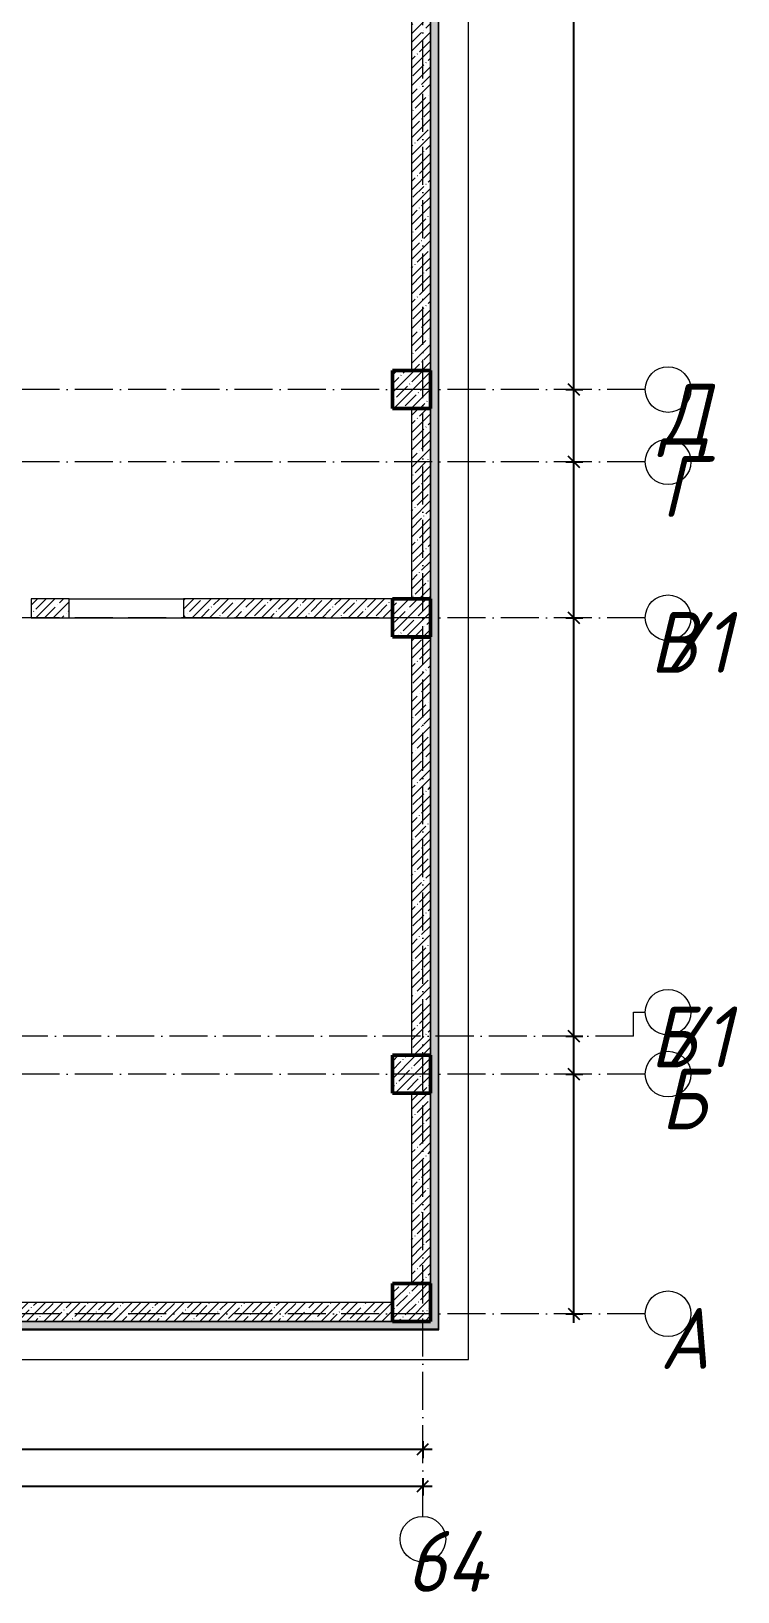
# Model space of a CAD drawing. Header units: millimetres. Extents: x -356862 to 418287, y 0 to 839748.
# Drawn here: x -254752 to -245459, y 453542 to 474058 of the extents above; entities that cross this region are included whole.
import ezdxf

# ---------------------------------------------------------------- set-up
doc = ezdxf.new("R2010")
doc.units = ezdxf.units.MM
doc.linetypes.add('50_200_ШТРИХ_1Т_ш5_п1_п1_', pattern=[700, 500, -100, 0, -100])
for name, color, linetype, lineweight in [('A-____-____-DIMS', 7, 'Continuous', 9), ('A-DOOR-____-OTLN', 7, 'Continuous', 9), ('A-FLOR-____-OTLN', 7, 'Continuous', 9), ('A-WALL-____-MCUT', 7, 'Continuous', 13), ('A-WALL-____-MCUT-1', 7, 'Continuous', 9), ('A-WALL-____-MCUT-3', 7, 'Continuous', 9), ('A-WALL-____-PATT-1', 7, 'Continuous', 9), ('A-WALL-FNSH-MCUT-1', 7, 'Continuous', 9), ('S-COLS-____-MCUT', 7, 'Continuous', 50), ('S-COLS-____-OTLN', 7, 'Continuous', 9), ('S-GRID-____-IDEN', 7, 'Continuous', 9), ('S-GRID-____-OTLN', 7, 'Continuous', 9), ('S-GRID-____-OTLN-1', 7, '50_200_ШТРИХ_1Т_ш5_п1_п1_', 9)]:
    doc.layers.add(name, color=color, linetype=linetype, lineweight=lineweight)
doc.layers.add('A-DOOR-____-OTLN-1', color=7, linetype='Continuous', lineweight=9, true_color=0xffffff)
doc.styles.add('ISOCPEUR_I', font='isocpeui.ttf', dxfattribs={"width": 0.9, "height": 2.5})
doc.dimstyles.new('ISO-2_5_0_9К_БОЛЬШОЙ_ОСИ', dxfattribs={"dimscale": 304.8, "dimtxt": 248.995294, "dimasz": 0.492126, "dimexe": 0.393701, "dimexo": 0, "dimgap": 0, "dimtad": 1, "dimdec": 0, "dimzin": 0, "dimdsep": 46, "dimtxsty": 'ISOCPEUR_I', "dimblk1": 'OBLIQUE', "dimblk2": 'OBLIQUE', "dimsah": 1, "dimcen": 0.09, "dimdle": 0.393701, "dimazin": 0, "dimtfac": 1, "dimtdec": 4, "dimtix": 1, "dimtmove": 0, "dimatfit": 3, "dimfxl": 1, "dimtvp": 1, "dimtolj": 1, "dimtzin": 0, "dimarcsym": 2})
pattern_1 = [(45, (-350751.34, 459015.94), (-114.04925, 114.04925), []), (45, (-350637.3, 459015.94), (-114.04925, 114.04925), [201.612, -40.322, 3.353, -36.97])]
pattern_2 = [(0, (-350751.34, 459015.94), (120.968, 69.841), [80.645, -161.29]), (120, (-350751.34, 459015.94), (-120.96808, 69.84086), [80.645, -161.29]), (60, (-350751.34, 459015.94), (-8e-05, 139.68186), [0, -161.29, 80.645, 0])]

# ---------------------------------------------------------------- blocks, each defined once
blk = doc.blocks.new('BSC_Колонна _Прямоугольная - 500х500-V26-АР1_Кладочный план подвала в осях 1-64_А-ГГ')
at = {"layer": 'S-COLS-____-OTLN'}
h = blk.add_hatch(dxfattribs=at)
h.set_pattern_fill('FP_37', color=256, style=0, pattern_type=2)
h.set_pattern_definition([(45, (-101000, 1668.96), (-114.04925, 114.04925), []), (45, (-100885.95, 1668.96), (-114.04925, 114.04925), [201.613, -40.323, 3.353, -36.97])])
h.paths.add_polyline_path([(-250, -250), (250, -250), (250, 250), (-250, 250)], flags=0)
at = {"layer": 'S-COLS-____-MCUT'}
for p, q in [((250, 250), (-250, 250)), ((-250, 250), (-250, -250)), ((250, -250), (250, 250)), ((-250, -250), (250, -250))]:
    blk.add_line(p, q, dxfattribs=at)
blk = doc.blocks.new('BSC_Колонна _Прямоугольная - 500х500-V28-АР1_Кладочный план подвала в осях 1-64_А-ГГ')
at = {"layer": 'S-COLS-____-OTLN'}
h = blk.add_hatch(dxfattribs=at)
h.set_pattern_fill('FP_39', color=256, style=0, pattern_type=2)
h.set_pattern_definition([(45, (-101000, -7331.04), (-114.04925, 114.04925), []), (45, (-100885.95, -7331.04), (-114.04925, 114.04925), [201.613, -40.323, 3.353, -36.97])])
h.paths.add_polyline_path([(-250, -250), (250, -250), (250, 250), (-250, 250)], flags=0)
at = {"layer": 'S-COLS-____-MCUT'}
for p, q in [((250, 250), (-250, 250)), ((-250, 250), (-250, -250)), ((250, -250), (250, 250)), ((-250, -250), (250, -250))]:
    blk.add_line(p, q, dxfattribs=at)
blk = doc.blocks.new('BSC_Колонна _Прямоугольная - 500х500-V81-АР1_Кладочный план подвала в осях 1-64_А-ГГ')
at = {"layer": 'S-COLS-____-OTLN'}
h = blk.add_hatch(dxfattribs=at)
h.set_pattern_fill('FP_93', color=256, style=0, pattern_type=2)
h.set_pattern_definition([(45, (-101000, -10331.04), (-114.04925, 114.04925), []), (45, (-100885.95, -10331.04), (-114.04925, 114.04925), [201.613, -40.323, 3.353, -36.97])])
h.paths.add_polyline_path([(-250, -250), (250, -250), (250, 250), (-250, 250)], flags=0)
at = {"layer": 'S-COLS-____-MCUT'}
for p, q in [((250, 250), (-250, 250)), ((-250, 250), (-250, -250)), ((250, -250), (250, 250)), ((-250, -250), (250, -250))]:
    blk.add_line(p, q, dxfattribs=at)
blk = doc.blocks.new('BSC_Колонна _Прямоугольная - 500х500-V83-АР1_Кладочный план подвала в осях 1-64_А-ГГ')
at = {"layer": 'S-COLS-____-OTLN'}
h = blk.add_hatch(dxfattribs=at)
h.set_pattern_fill('FP_95', color=256, style=0, pattern_type=2)
h.set_pattern_definition([(45, (-101000, -1331.04), (-114.04925, 114.04925), []), (45, (-100885.95, -1331.04), (-114.04925, 114.04925), [201.613, -40.323, 3.353, -36.97])])
h.paths.add_polyline_path([(-250, -250), (250, -250), (250, 250), (-250, 250)], flags=0)
at = {"layer": 'S-COLS-____-MCUT'}
for p, q in [((250, 250), (-250, 250)), ((-250, 250), (-250, -250)), ((250, -250), (250, 250)), ((-250, -250), (250, -250))]:
    blk.add_line(p, q, dxfattribs=at)
blk = doc.blocks.new('Проем_Дверь_Прямоугольный - 1500х2200h_проемы без заполнения-26839827-АР1_Кладочный план подвала в осях 1-64_А-ГГ')
at = {"layer": 'A-DOOR-____-OTLN-1'}
for p, q in [((750, 125), (-750, 125)), ((750, -125), (-750, -125))]:
    blk.add_line(p, q, dxfattribs=at)
blk = doc.blocks.new('Ось сетки - Круг_Ø6_00__ISO-2_5_0_9K_-25732049-АР1_Кладочный план подвала в осях 1-64_А-ГГ')
at = {"layer": 'S-GRID-____-IDEN'}
blk.add_circle((0, 0), 3, dxfattribs=at)
blk = doc.blocks.new('_Oblique')
at = {"color": 0, "linetype": 'ByBlock', "lineweight": -2}
blk.add_line((-0.5, -0.5), (0.5, 0.5), dxfattribs=at)
blk = doc.blocks.new('*D8128')
at = {"layer": 'A-____-____-DIMS', "color": 0, "lineweight": -2, "transparency": 16777216}
for p, q in [((-257401, 455523), (-257401, 455297)), ((-249601, 455523), (-249601, 455297)), ((-257521, 455417), (-249481, 455417))]:
    blk.add_line(p, q, dxfattribs=at)
at = {"layer": 'Defpoints', "color": 0, "transparency": 16777216}
for p in [(-257401, 455523), (-249601, 455523), (-249601, 455417)]:
    blk.add_point(p, dxfattribs=at)
at = {"layer": 'A-____-____-DIMS', "color": 0, "lineweight": -2, "transparency": 16777216, "xscale": 150, "yscale": 150, "zscale": 150, "rotation": 180}
blk.add_blockref('_Oblique', (-257401, 455417), dxfattribs=at)
at = {"layer": 'A-____-____-DIMS', "color": 0, "lineweight": -2, "transparency": 16777216, "xscale": 150, "yscale": 150, "zscale": 150}
blk.add_blockref('_Oblique', (-249601, 455417), dxfattribs=at)
at = {"layer": 'A-____-____-DIMS', "color": 0, "transparency": 16777216, "insert": (-253501, 455419), "char_height": 2.5, "width": 758.48, "attachment_point": 5, "style": 'ISOCPEUR_I'}
blk.add_mtext('\\A1;7800', dxfattribs=at)
blk = doc.blocks.new('*D8129')
at = {"layer": 'A-____-____-DIMS', "color": 0, "lineweight": -2, "transparency": 16777216}
for p, q in [((-353101, 455035), (-353101, 454809)), ((-249601, 455035), (-249601, 454809)), ((-353221, 454929), (-249481, 454929))]:
    blk.add_line(p, q, dxfattribs=at)
at = {"layer": 'Defpoints', "color": 0, "transparency": 16777216}
for p in [(-353101, 455035), (-249601, 455035), (-249601, 454929)]:
    blk.add_point(p, dxfattribs=at)
at = {"layer": 'A-____-____-DIMS', "color": 0, "lineweight": -2, "transparency": 16777216, "xscale": 150, "yscale": 150, "zscale": 150, "rotation": 180}
blk.add_blockref('_Oblique', (-353101, 454929), dxfattribs=at)
at = {"layer": 'A-____-____-DIMS', "color": 0, "lineweight": -2, "transparency": 16777216, "xscale": 150, "yscale": 150, "zscale": 150}
blk.add_blockref('_Oblique', (-249601, 454929), dxfattribs=at)
at = {"layer": 'A-____-____-DIMS', "color": 0, "transparency": 16777216, "insert": (-301351, 454930), "char_height": 2.5, "width": 1080.26, "attachment_point": 5, "style": 'ISOCPEUR_I'}
blk.add_mtext('\\A1;103500', dxfattribs=at)
blk = doc.blocks.new('*D8130')
at = {"layer": 'A-____-____-DIMS', "color": 0, "lineweight": -2, "transparency": 16777216}
for p, q in [((-247617, 457077), (-247617, 460467)), ((-247723, 460347), (-247497, 460347)), ((-247723, 457197), (-247497, 457197))]:
    blk.add_line(p, q, dxfattribs=at)
at = {"layer": 'Defpoints', "color": 0, "transparency": 16777216}
for p in [(-247723, 460347), (-247617, 460347), (-247723, 457197)]:
    blk.add_point(p, dxfattribs=at)
at = {"layer": 'A-____-____-DIMS', "color": 0, "lineweight": -2, "transparency": 16777216, "xscale": 150, "yscale": 150, "zscale": 150}
for p, rotation in [((-247617, 460347), 90), ((-247617, 457197), 270)]:
    blk.add_blockref('_Oblique', p, dxfattribs=dict(at, rotation=rotation))
at = {"layer": 'A-____-____-DIMS', "color": 0, "transparency": 16777216, "insert": (-247618, 458772), "char_height": 2.5, "width": 701.02, "attachment_point": 5, "rotation": 90, "style": 'ISOCPEUR_I'}
blk.add_mtext('\\A1;3150', dxfattribs=at)
blk = doc.blocks.new('*D8131')
at = {"layer": 'A-____-____-DIMS', "color": 0, "lineweight": -2, "transparency": 16777216}
for p, q in [((-247723, 460847), (-247497, 460847)), ((-247617, 460227), (-247617, 460967)), ((-247723, 460347), (-247497, 460347))]:
    blk.add_line(p, q, dxfattribs=at)
at = {"layer": 'Defpoints', "color": 0, "transparency": 16777216}
for p in [(-247723, 460847), (-247617, 460847), (-247723, 460347)]:
    blk.add_point(p, dxfattribs=at)
at = {"layer": 'A-____-____-DIMS', "color": 0, "lineweight": -2, "transparency": 16777216, "xscale": 150, "yscale": 150, "zscale": 150}
for p, rotation in [((-247617, 460847), 90), ((-247617, 460347), 270)]:
    blk.add_blockref('_Oblique', p, dxfattribs=dict(at, rotation=rotation))
at = {"layer": 'A-____-____-DIMS', "color": 0, "transparency": 16777216, "insert": (-247618, 460597), "char_height": 2.5, "width": 568.86, "attachment_point": 5, "rotation": 90, "style": 'ISOCPEUR_I'}
blk.add_mtext('\\A1;500', dxfattribs=at)
blk = doc.blocks.new('*D8132')
at = {"layer": 'A-____-____-DIMS', "color": 0, "lineweight": -2, "transparency": 16777216}
for p, q in [((-247723, 466347), (-247497, 466347)), ((-247617, 460727), (-247617, 466467)), ((-247723, 460847), (-247497, 460847))]:
    blk.add_line(p, q, dxfattribs=at)
at = {"layer": 'Defpoints', "color": 0, "transparency": 16777216}
for p in [(-247723, 466347), (-247617, 466347), (-247723, 460847)]:
    blk.add_point(p, dxfattribs=at)
at = {"layer": 'A-____-____-DIMS', "color": 0, "lineweight": -2, "transparency": 16777216, "xscale": 150, "yscale": 150, "zscale": 150}
for p, rotation in [((-247617, 466347), 90), ((-247617, 460847), 270)]:
    blk.add_blockref('_Oblique', p, dxfattribs=dict(at, rotation=rotation))
at = {"layer": 'A-____-____-DIMS', "color": 0, "transparency": 16777216, "insert": (-247618, 463597), "char_height": 2.5, "width": 758.48, "attachment_point": 5, "rotation": 90, "style": 'ISOCPEUR_I'}
blk.add_mtext('\\A1;5500', dxfattribs=at)
blk = doc.blocks.new('*D8133')
at = {"layer": 'A-____-____-DIMS', "color": 0, "lineweight": -2, "transparency": 16777216}
for p, q in [((-247723, 468397), (-247497, 468397)), ((-247617, 466227), (-247617, 468517)), ((-247723, 466347), (-247497, 466347))]:
    blk.add_line(p, q, dxfattribs=at)
at = {"layer": 'Defpoints', "color": 0, "transparency": 16777216}
for p in [(-247723, 468397), (-247617, 468397), (-247723, 466347)]:
    blk.add_point(p, dxfattribs=at)
at = {"layer": 'A-____-____-DIMS', "color": 0, "lineweight": -2, "transparency": 16777216, "xscale": 150, "yscale": 150, "zscale": 150}
for p, rotation in [((-247617, 468397), 90), ((-247617, 466347), 270)]:
    blk.add_blockref('_Oblique', p, dxfattribs=dict(at, rotation=rotation))
at = {"layer": 'A-____-____-DIMS', "color": 0, "transparency": 16777216, "insert": (-247618, 467372), "char_height": 2.5, "width": 758.48, "attachment_point": 5, "rotation": 90, "style": 'ISOCPEUR_I'}
blk.add_mtext('\\A1;2050', dxfattribs=at)
blk = doc.blocks.new('*D8134')
at = {"layer": 'A-____-____-DIMS', "color": 0, "lineweight": -2, "transparency": 16777216}
for p, q in [((-247617, 468277), (-247617, 469467)), ((-247723, 469347), (-247497, 469347)), ((-247723, 468397), (-247497, 468397))]:
    blk.add_line(p, q, dxfattribs=at)
at = {"layer": 'Defpoints', "color": 0, "transparency": 16777216}
for p in [(-247723, 469347), (-247617, 469347), (-247723, 468397)]:
    blk.add_point(p, dxfattribs=at)
at = {"layer": 'A-____-____-DIMS', "color": 0, "lineweight": -2, "transparency": 16777216, "xscale": 150, "yscale": 150, "zscale": 150}
for p, rotation in [((-247617, 469347), 90), ((-247617, 468397), 270)]:
    blk.add_blockref('_Oblique', p, dxfattribs=dict(at, rotation=rotation))
at = {"layer": 'A-____-____-DIMS', "color": 0, "transparency": 16777216, "insert": (-247618, 468872), "char_height": 2.5, "width": 568.86, "attachment_point": 5, "rotation": 90, "style": 'ISOCPEUR_I'}
blk.add_mtext('\\A1;950', dxfattribs=at)
blk = doc.blocks.new('*D8135')
at = {"layer": 'A-____-____-DIMS', "color": 0, "lineweight": -2, "transparency": 16777216}
for p, q in [((-247723, 475347), (-247497, 475347)), ((-247617, 469227), (-247617, 475467)), ((-247723, 469347), (-247497, 469347))]:
    blk.add_line(p, q, dxfattribs=at)
at = {"layer": 'Defpoints', "color": 0, "transparency": 16777216}
for p in [(-247723, 475347), (-247617, 475347), (-247723, 469347)]:
    blk.add_point(p, dxfattribs=at)
at = {"layer": 'A-____-____-DIMS', "color": 0, "lineweight": -2, "transparency": 16777216, "xscale": 150, "yscale": 150, "zscale": 150}
for p, rotation in [((-247617, 475347), 90), ((-247617, 469347), 270)]:
    blk.add_blockref('_Oblique', p, dxfattribs=dict(at, rotation=rotation))
at = {"layer": 'A-____-____-DIMS', "color": 0, "transparency": 16777216, "insert": (-247618, 472347), "char_height": 2.5, "width": 758.48, "attachment_point": 5, "rotation": 90, "style": 'ISOCPEUR_I'}
blk.add_mtext('\\A1;6000', dxfattribs=at)

msp = doc.modelspace()

# ---------------------------------------------------------------- hatches: boundary and pattern name
at = {"layer": 'A-WALL-____-PATT-1'}
h = msp.add_hatch(dxfattribs=at)
h.set_pattern_fill('FP_91', color=256, style=0, pattern_type=2)
h.set_pattern_definition(pattern_2)
h.paths.add_polyline_path([(-249399.3432, 457094.983), (-249399.3432, 506517.1216), (-249499.3432, 506517.1216), (-249499.3432, 457094.983)], flags=0)
h = msp.add_hatch(dxfattribs=at)
h.set_pattern_fill('FP_1', color=256, style=0, pattern_type=2)
h.set_pattern_definition(pattern_1)
h.paths.add_polyline_path([(-249501.3432, 469596.983), (-249501.3432, 475096.983), (-249751.3432, 475096.983), (-249751.3432, 469596.983)], flags=0)
h = msp.add_hatch(dxfattribs=at)
h.set_pattern_fill('FP_1', color=256, style=0, pattern_type=2)
h.set_pattern_definition(pattern_1)
h.paths.add_polyline_path([(-249501.3432, 466076.983), (-249501.3432, 466096.983), (-249751.3432, 466096.983), (-249751.3432, 466076.983)], flags=0)
h.paths.add_polyline_path([(-249751.3432, 466596.983), (-249501.3432, 466596.983), (-249501.3432, 469096.983), (-249751.3432, 469096.983), (-249751.3432, 466630.7313)], flags=0)
h = msp.add_hatch(dxfattribs=at)
h.set_pattern_fill('FP_1', color=256, style=0, pattern_type=2)
h.set_pattern_definition(pattern_1)
h.paths.add_polyline_path([(-250001.3432, 466346.983), (-250001.3432, 466596.983), (-252751.3432, 466596.983), (-252751.3432, 466346.983), (-251786.5304, 466346.983)], flags=0)
h.paths.add_polyline_path([(-254251.3432, 466346.983), (-254251.3432, 466596.983), (-254752.2737, 466596.983), (-254752.2737, 466346.983)], flags=0)
h.paths.add_polyline_path([(-255852.2737, 466346.983), (-255852.2737, 466596.983), (-257001.3432, 466596.983), (-257001.3432, 466346.983)], flags=0)
h = msp.add_hatch(dxfattribs=at)
h.set_pattern_fill('FP_1', color=256, style=0, pattern_type=2)
h.set_pattern_definition(pattern_1)
h.paths.add_polyline_path([(-249751.3432, 460596.983), (-249501.3432, 460596.983), (-249501.3432, 466096.983), (-249751.3432, 466096.983)], flags=0)
h = msp.add_hatch(dxfattribs=at)
h.set_pattern_fill('FP_1', color=256, style=0, pattern_type=2)
h.set_pattern_definition(pattern_1)
h.paths.add_polyline_path([(-249501.3432, 457596.983), (-249501.3432, 460096.983), (-249751.3432, 460096.983), (-249751.3432, 457596.983)], flags=0)
h = msp.add_hatch(dxfattribs=at)
h.set_pattern_fill('FP_1', color=256, style=0, pattern_type=2)
h.set_pattern_definition(pattern_1)
h.paths.add_polyline_path([(-250001.3432, 457096.983), (-250001.3432, 457346.983), (-257001.3432, 457346.983), (-257001.3432, 457096.983), (-251786.5304, 457096.983)], flags=0)
h = msp.add_hatch(dxfattribs=at)
h.set_pattern_fill('FP_91', color=256, style=0, pattern_type=2)
h.set_pattern_definition(pattern_2)
h.paths.add_polyline_path([(-249399.3432, 456994.983), (-249399.3432, 457094.983), (-353203.3432, 457094.983), (-353203.3432, 456994.983), (-251786.5304, 456994.983)], flags=0)

# ---------------------------------------------------------------- linework, layer by layer
at = {"layer": 'A-FLOR-____-OTLN'}
for p, q in [((-249001.3432, 456596.983), (-249001.3432, 505796.983)), ((-278851.3432, 456596.983), (-249001.3432, 456596.983))]:
    msp.add_line(p, q, dxfattribs=at)
at = {"layer": 'A-WALL-____-MCUT'}
for p, q in [((-249399.3432, 506517.1216), (-249399.3432, 456994.983)), ((-249391.3432, 456986.983), (-249391.3432, 506517.1216)), ((-353311.3432, 456986.983), (-249391.3432, 456986.983)), ((-249399.3432, 456994.983), (-353303.3432, 456994.983))]:
    msp.add_line(p, q, dxfattribs=at)
at = {"layer": 'A-WALL-____-MCUT-1'}
for p, q in [((-249751.3432, 475096.983), (-249751.3432, 469596.983)), ((-249501.3432, 469596.983), (-249501.3432, 475096.983)), ((-249751.3432, 469096.983), (-249751.3432, 466596.983)), ((-249501.3432, 466596.983), (-249501.3432, 469096.983)), ((-254251.3432, 466596.983), (-254752.2737, 466596.983)), ((-254752.2737, 466596.983), (-254752.2737, 466346.983)), ((-254251.3432, 466346.983), (-254251.3432, 466596.983)), ((-250001.3432, 466596.983), (-252751.3432, 466596.983)), ((-252751.3432, 466596.983), (-252751.3432, 466346.983)), ((-254752.2737, 466346.983), (-254251.3432, 466346.983)), ((-252751.3432, 466346.983), (-250001.3432, 466346.983)), ((-249751.3432, 466096.983), (-249751.3432, 460596.983)), ((-249751.3432, 466076.983), (-249501.3432, 466076.983)), ((-249501.3432, 460596.983), (-249501.3432, 466096.983)), ((-249751.3432, 460096.983), (-249751.3432, 457596.983)), ((-249501.3432, 457596.983), (-249501.3432, 460096.983)), ((-250001.3432, 457346.983), (-257001.3432, 457346.983)), ((-257001.3432, 457096.983), (-250001.3432, 457096.983))]:
    msp.add_line(p, q, dxfattribs=at)
at = {"layer": 'A-WALL-____-MCUT-3'}
for p, q in [((-249499.3432, 506517.1216), (-249499.3432, 457094.983)), ((-249499.3432, 457094.983), (-353203.3432, 457094.983))]:
    msp.add_line(p, q, dxfattribs=at)
at = {"layer": 'A-WALL-FNSH-MCUT-1'}
for p, q in [((-249501.3432, 475096.983), (-249501.3432, 469596.983)), ((-249501.3432, 469096.983), (-249501.3432, 466596.983)), ((-249501.3432, 466096.983), (-249501.3432, 460596.983)), ((-249501.3432, 460096.983), (-249501.3432, 457596.983))]:
    msp.add_line(p, q, dxfattribs=at)
at = {"layer": 'S-GRID-____-OTLN'}
for p, q in [((-246832.7496, 461160.8782), (-246676.9366, 461160.8782)), ((-246832.7496, 460846.983), (-246832.7496, 461160.8782))]:
    msp.add_line(p, q, dxfattribs=at)
at = {"layer": 'S-GRID-____-OTLN-1'}
for p, q in [((-249601.3432, 454533.3346), (-249601.3432, 508896.9006)), ((-246676.9366, 469346.983), (-257730.0789, 469346.983)), ((-246676.9366, 468396.983), (-355213.8729, 468396.983)), ((-246676.9366, 466346.983), (-257730.0789, 466346.983)), ((-246832.7496, 460846.983), (-355420.1134, 460846.983)), ((-246676.9366, 460346.983), (-257730.0789, 460346.983)), ((-246676.9366, 457196.983), (-355420.1134, 457196.983))]:
    msp.add_line(p, q, dxfattribs=at)

# ---------------------------------------------------------------- block references
at = {"layer": 'A-DOOR-____-OTLN', "rotation": 180}
msp.add_blockref('Проем_Дверь_Прямоугольный - 1500х2200h_проемы без заполнения-26839827-АР1_Кладочный план подвала в осях 1-64_А-ГГ', (-253501.3432, 466471.983), dxfattribs=at)
at = {"layer": 'S-COLS-____-OTLN'}
for name, p in [('BSC_Колонна _Прямоугольная - 500х500-V81-АР1_Кладочный план подвала в осях 1-64_А-ГГ', (-249751.3432, 469346.983)), ('BSC_Колонна _Прямоугольная - 500х500-V28-АР1_Кладочный план подвала в осях 1-64_А-ГГ', (-249751.3432, 466346.983)), ('BSC_Колонна _Прямоугольная - 500х500-V83-АР1_Кладочный план подвала в осях 1-64_А-ГГ', (-249751.3432, 460346.983)), ('BSC_Колонна _Прямоугольная - 500х500-V26-АР1_Кладочный план подвала в осях 1-64_А-ГГ', (-249751.3432, 457346.983))]:
    msp.add_blockref(name, p, dxfattribs=at)
at = {"layer": 'S-GRID-____-IDEN', "xscale": 99.99999999999993, "yscale": 99.99999999999993, "zscale": 99.99999999999993, "rotation": 89.99999999999982}
for p in [(-246376.9366, 469346.983), (-246376.9366, 468396.983), (-246376.9366, 466346.983), (-246376.9366, 461160.8782), (-246376.9366, 460346.983), (-246376.9366, 457196.983)]:
    msp.add_blockref('Ось сетки - Круг_Ø6_00__ISO-2_5_0_9K_-25732049-АР1_Кладочный план подвала в осях 1-64_А-ГГ', p, dxfattribs=at)
at = {"layer": 'S-GRID-____-IDEN', "xscale": 99.99999999999993, "yscale": 99.99999999999993, "zscale": 99.99999999999993}
msp.add_blockref('Ось сетки - Круг_Ø6_00__ISO-2_5_0_9K_-25732049-АР1_Кладочный план подвала в осях 1-64_А-ГГ', (-249601.3432, 454233.3346), dxfattribs=at)

# ---------------------------------------------------------------- texts
at = {"layer": 'S-GRID-____-IDEN', "char_height": 800, "attachment_point": 1, "style": 'ISOCPEUR_I'}
for s, insert, width in [('\\fISOCPEUR|b0|i1|c204|p34|;\\W.9;Д', (-246481.4571, 469423.0588), 252.531562), ('\\fISOCPEUR|b0|i1|c204|p34|;\\W.9;Г', (-246460.7571, 468473.0588), 202.02525), ('\\fISOCPEUR|b0|i1|c204|p34|;\\W.9;В', (-246612.4071, 466423.0588), 223.670812), ('/1', (-246427.8602, 466423.0588), 346.329), ('\\fISOCPEUR|b0|i1|c204|p34|;\\W.9;Б', (-246612.4071, 461236.9541), 223.670812), ('/1', (-246427.8602, 461236.9541), 346.329), ('\\fISOCPEUR|b0|i1|c204|p34|;\\W.9;Б', (-246469.7571, 460423.0588), 223.670812), ('\\fISOCPEUR|b0|i1|c204|p34|;\\W.9;А', (-246481.4571, 457273.0588), 252.531562), ('64', (-249815.2716, 454342.1093), 425.696062)]:
    msp.add_mtext(s, dxfattribs=dict(at, insert=insert, width=width))

# ---------------------------------------------------------------- dimensions: what is measured, and where the dimension line sits
at = {"layer": 'A-____-____-DIMS'}
for base, p1, p2, override, picture, middle in [((-247617.1018, 475346.983), (-247723.1678, 469346.983), (-247723.1678, 475346.983), {"dimtxt": 400, "dimpost": '<>', "dimfxl": 6000}, '*D8135', (-247618.3518, 472346.983)), ((-247617.1018, 469346.983), (-247723.1678, 468396.983), (-247723.1678, 469346.983), {"dimtxt": 400, "dimpost": '<>', "dimfxl": 950}, '*D8134', (-247618.3518, 468871.983)), ((-247617.1018, 468396.983), (-247723.1678, 466346.983), (-247723.1678, 468396.983), {"dimtxt": 400, "dimpost": '<>', "dimfxl": 2050}, '*D8133', (-247618.3518, 467371.983)), ((-247617.1018, 466346.983), (-247723.1678, 460846.983), (-247723.1678, 466346.983), {"dimtxt": 400, "dimpost": '<>', "dimfxl": 5500}, '*D8132', (-247618.3518, 463596.983)), ((-247617.1018, 460846.983), (-247723.1678, 460346.983), (-247723.1678, 460846.983), {"dimtxt": 400, "dimpost": '<>', "dimfxl": 500}, '*D8131', (-247618.3518, 460596.983)), ((-247617.1018, 460346.983), (-247723.1678, 457196.983), (-247723.1678, 460346.983), {"dimtxt": 400, "dimpost": '<>', "dimfxl": 3150}, '*D8130', (-247618.3518, 458771.983))]:
    dim = msp.add_linear_dim(base=base, p1=p1, p2=p2, angle=90, dimstyle='ISO-2_5_0_9К_БОЛЬШОЙ_ОСИ', override=override, dxfattribs=at)
    dim.commit()
    dim.dimension.update_dxf_attribs({"geometry": picture, "text_midpoint": middle})
for base, p1, p2, override, picture, middle in [((-249601.3432, 455417.418), (-257401.3432, 455523.484), (-249601.3432, 455523.484), {"dimtxt": 400, "dimpost": '<>', "dimfxl": 7800}, '*D8128', (-253501.3432, 455418.6841)), ((-249601.3432, 454929.2109), (-353101.3432, 455035.2769), (-249601.3432, 455035.2769), {"dimtxt": 400, "dimpost": '<>', "dimfxl": 103500}, '*D8129', (-301351.3432, 454930.4609))]:
    dim = msp.add_linear_dim(base=base, p1=p1, p2=p2, dimstyle='ISO-2_5_0_9К_БОЛЬШОЙ_ОСИ', override=override, dxfattribs=at)
    dim.commit()
    dim.dimension.update_dxf_attribs({"geometry": picture, "text_midpoint": middle})

doc.saveas('drawing.dxf')
